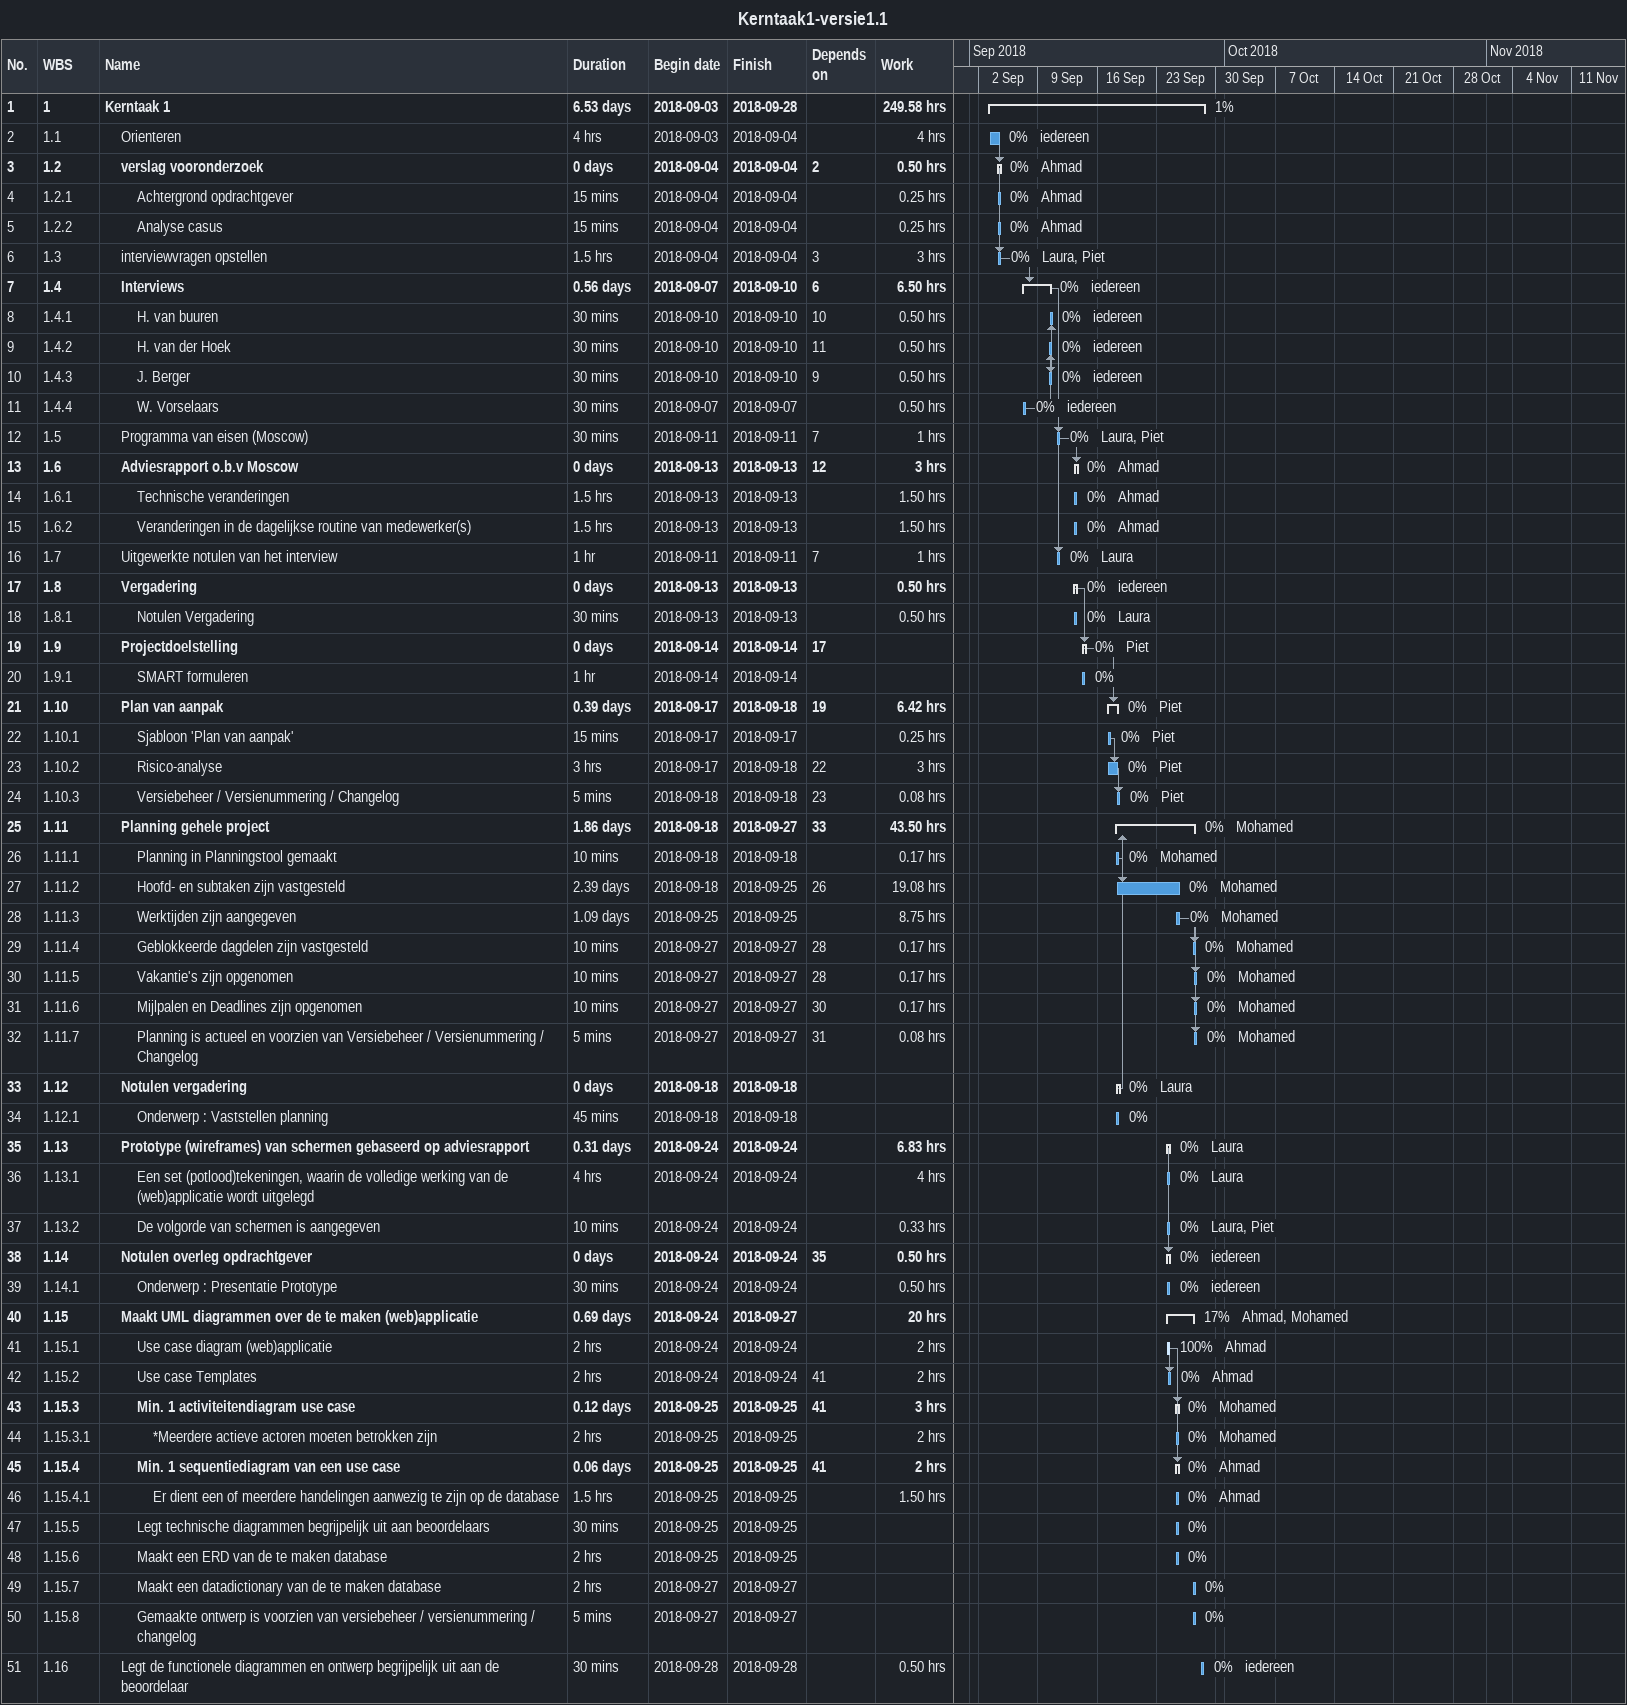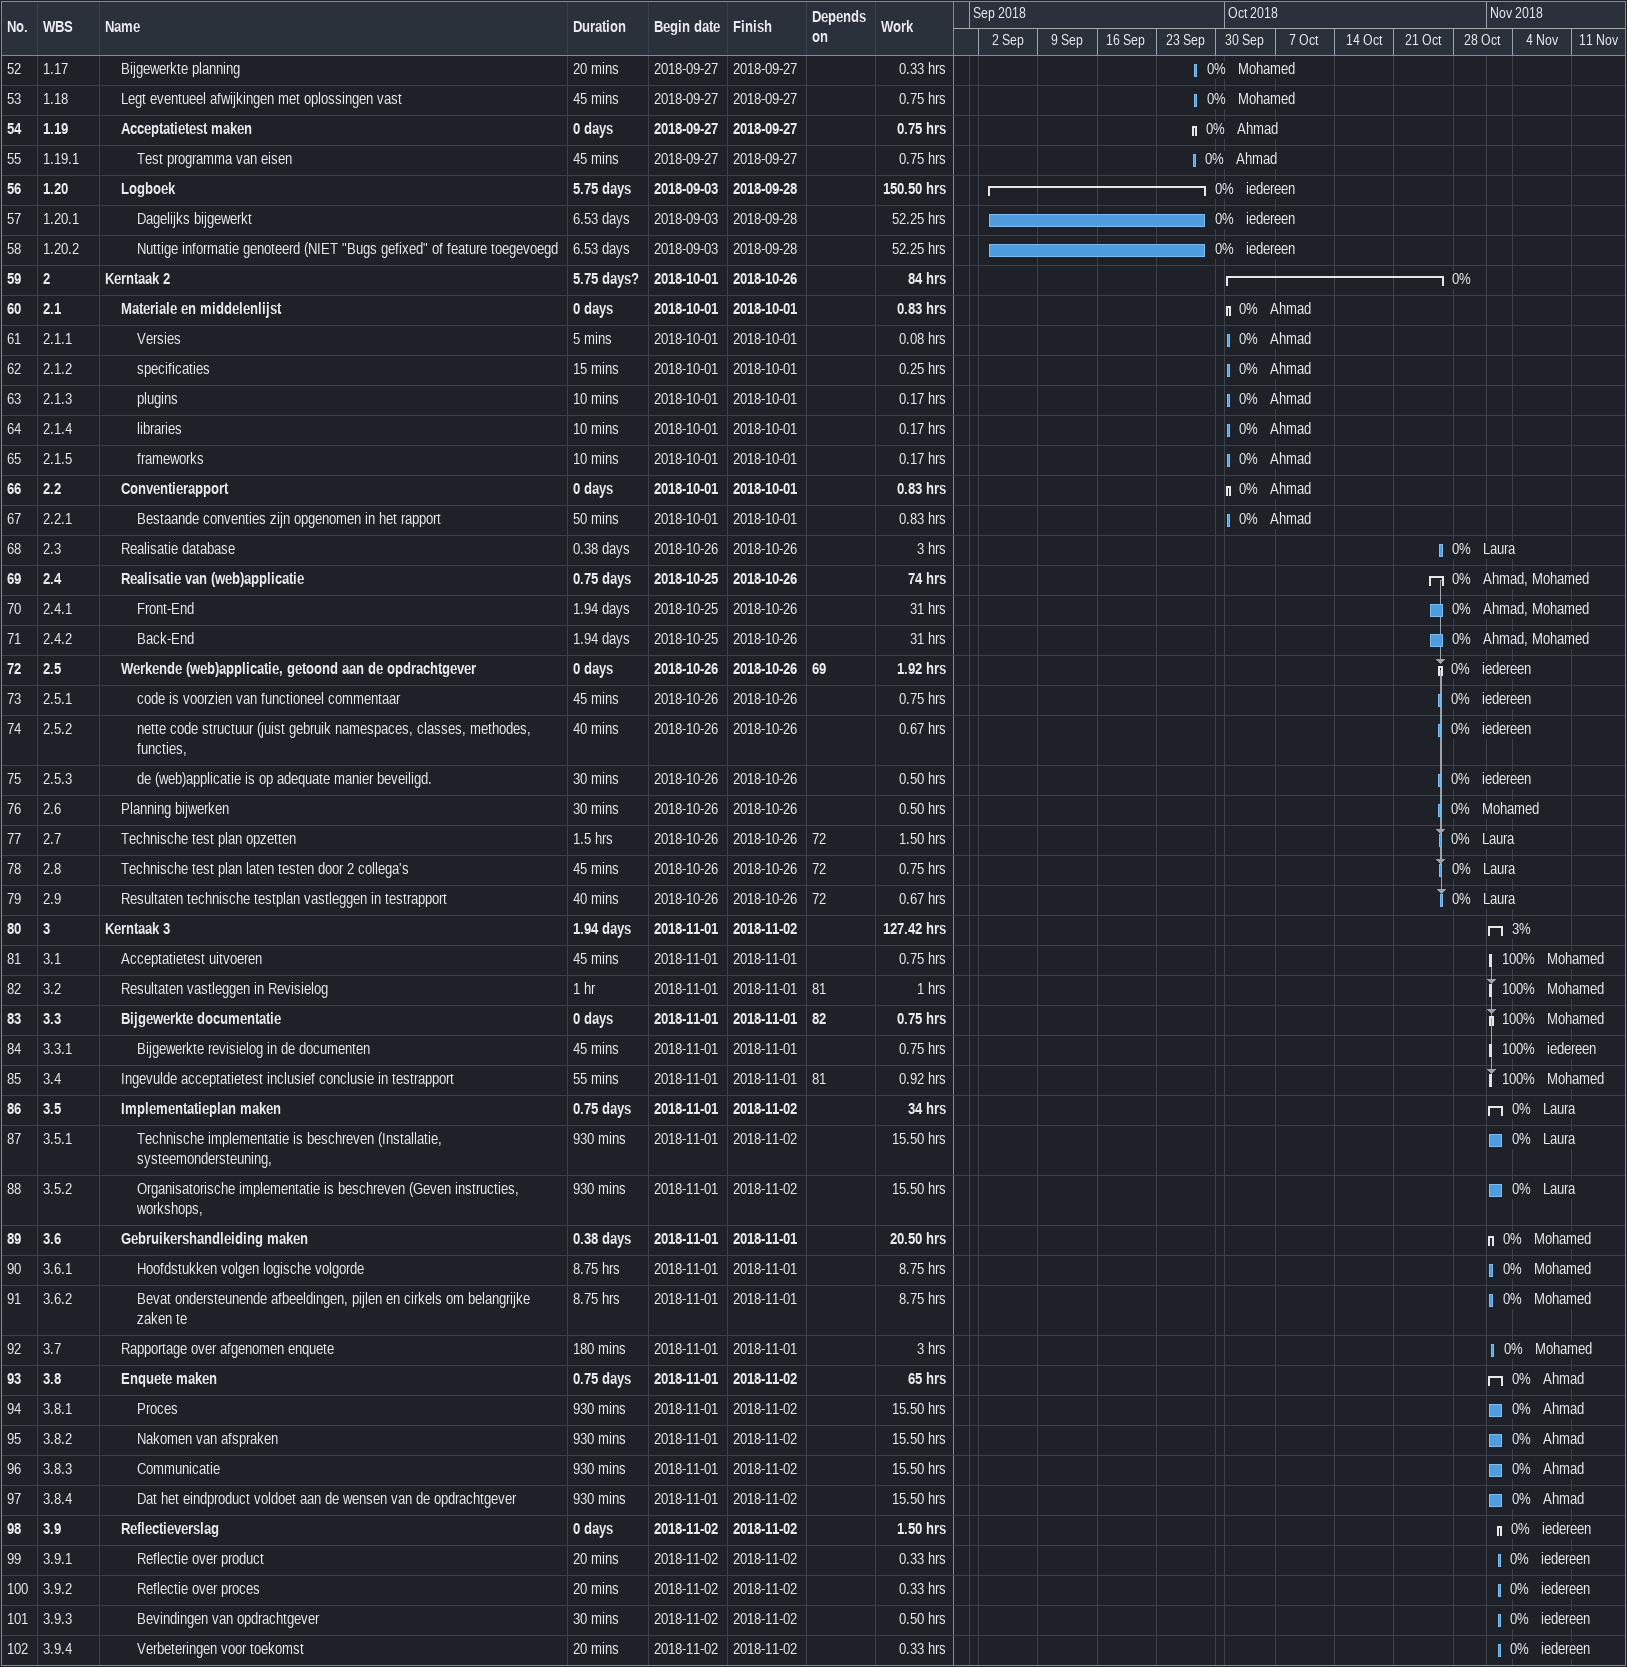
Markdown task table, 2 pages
Kerntaak1-versie1.1

| ID | WBS | Task | Duration | Start | Finish | Predecessors | Resources | % complete | Work (h) |
|---|---|---|---|---|---|---|---|---|---|
| 1 | 1 | **Kerntaak 1** | 6.53d | 2018-09-03 | 2018-09-28 |  |  | 1 | 249.58 |
| 2 | 1.1 | Orienteren | 4h | 2018-09-03 | 2018-09-04 |  | iedereen | 0 | 4 |
| 3 | 1.2 | **verslag vooronderzoek** | 0d | 2018-09-04 | 2018-09-04 | 2 | Ahmad | 0 | 0.50 |
| 4 | 1.2.1 | Achtergrond opdrachtgever | 15min | 2018-09-04 | 2018-09-04 |  | Ahmad | 0 | 0.25 |
| 5 | 1.2.2 | Analyse casus | 15min | 2018-09-04 | 2018-09-04 |  | Ahmad | 0 | 0.25 |
| 6 | 1.3 | interviewvragen opstellen | 1.5h | 2018-09-04 | 2018-09-04 | 3 | Laura, Piet | 0 | 3 |
| 7 | 1.4 | **Interviews** | 0.56d | 2018-09-07 | 2018-09-10 | 6 | iedereen | 0 | 6.50 |
| 8 | 1.4.1 | H. van buuren | 30min | 2018-09-10 | 2018-09-10 | 10 | iedereen | 0 | 0.50 |
| 9 | 1.4.2 | H. van der Hoek | 30min | 2018-09-10 | 2018-09-10 | 11 | iedereen | 0 | 0.50 |
| 10 | 1.4.3 | J. Berger | 30min | 2018-09-10 | 2018-09-10 | 9 | iedereen | 0 | 0.50 |
| 11 | 1.4.4 | W. Vorselaars | 30min | 2018-09-07 | 2018-09-07 |  | iedereen | 0 | 0.50 |
| 12 | 1.5 | Programma van eisen (Moscow) | 30min | 2018-09-11 | 2018-09-11 | 7 | Laura, Piet | 0 | 1 |
| 13 | 1.6 | **Adviesrapport o.b.v Moscow** | 0d | 2018-09-13 | 2018-09-13 | 12 | Ahmad | 0 | 3 |
| 14 | 1.6.1 | Technische veranderingen | 1.5h | 2018-09-13 | 2018-09-13 |  | Ahmad | 0 | 1.50 |
| 15 | 1.6.2 | Veranderingen in de dagelijkse routine van medewerker(s) | 1.5h | 2018-09-13 | 2018-09-13 |  | Ahmad | 0 | 1.50 |
| 16 | 1.7 | Uitgewerkte notulen van het interview | 1h | 2018-09-11 | 2018-09-11 | 7 | Laura | 0 | 1 |
| 17 | 1.8 | **Vergadering** | 0d | 2018-09-13 | 2018-09-13 |  | iedereen | 0 | 0.50 |
| 18 | 1.8.1 | Notulen Vergadering | 30min | 2018-09-13 | 2018-09-13 |  | Laura | 0 | 0.50 |
| 19 | 1.9 | **Projectdoelstelling** | 0d | 2018-09-14 | 2018-09-14 | 17 | Piet | 0 |  |
| 20 | 1.9.1 | SMART formuleren | 1h | 2018-09-14 | 2018-09-14 |  |  | 0 |  |
| 21 | 1.10 | **Plan van aanpak** | 0.39d | 2018-09-17 | 2018-09-18 | 19 | Piet | 0 | 6.42 |
| 22 | 1.10.1 | Sjabloon 'Plan van aanpak' | 15min | 2018-09-17 | 2018-09-17 |  | Piet | 0 | 0.25 |
| 23 | 1.10.2 | Risico-analyse | 3h | 2018-09-17 | 2018-09-18 | 22 | Piet | 0 | 3 |
| 24 | 1.10.3 | Versiebeheer / Versienummering / Changelog | 5min | 2018-09-18 | 2018-09-18 | 23 | Piet | 0 | 0.08 |
| 25 | 1.11 | **Planning gehele project** | 1.86d | 2018-09-18 | 2018-09-27 | 33 | Mohamed | 0 | 43.50 |
| 26 | 1.11.1 | Planning in Planningstool gemaakt | 10min | 2018-09-18 | 2018-09-18 |  | Mohamed | 0 | 0.17 |
| 27 | 1.11.2 | Hoofd- en subtaken zijn vastgesteld | 2.39d | 2018-09-18 | 2018-09-25 | 26 | Mohamed | 0 | 19.08 |
| 28 | 1.11.3 | Werktijden zijn aangegeven | 1.09d | 2018-09-25 | 2018-09-25 |  | Mohamed | 0 | 8.75 |
| 29 | 1.11.4 | Geblokkeerde dagdelen zijn vastgesteld | 10min | 2018-09-27 | 2018-09-27 | 28 | Mohamed | 0 | 0.17 |
| 30 | 1.11.5 | Vakantie's zijn opgenomen | 10min | 2018-09-27 | 2018-09-27 | 28 | Mohamed | 0 | 0.17 |
| 31 | 1.11.6 | Mijlpalen en Deadlines zijn opgenomen | 10min | 2018-09-27 | 2018-09-27 | 30 | Mohamed | 0 | 0.17 |
| 32 | 1.11.7 | Planning is actueel en voorzien van Versiebeheer / Versienummering / Changelog | 5min | 2018-09-27 | 2018-09-27 | 31 | Mohamed | 0 | 0.08 |
| 33 | 1.12 | **Notulen vergadering** | 0d | 2018-09-18 | 2018-09-18 |  | Laura | 0 |  |
| 34 | 1.12.1 | Onderwerp : Vaststellen planning | 45min | 2018-09-18 | 2018-09-18 |  |  | 0 |  |
| 35 | 1.13 | **Prototype (wireframes) van schermen gebaseerd op adviesrapport** | 0.31d | 2018-09-24 | 2018-09-24 |  | Laura | 0 | 6.83 |
| 36 | 1.13.1 | Een set (potlood)tekeningen, waarin de volledige werking van de (web)applicatie wordt uitgelegd | 4h | 2018-09-24 | 2018-09-24 |  | Laura | 0 | 4 |
| 37 | 1.13.2 | De volgorde van schermen is aangegeven | 10min | 2018-09-24 | 2018-09-24 |  | Laura, Piet | 0 | 0.33 |
| 38 | 1.14 | **Notulen overleg opdrachtgever** | 0d | 2018-09-24 | 2018-09-24 | 35 | iedereen | 0 | 0.50 |
| 39 | 1.14.1 | Onderwerp : Presentatie Prototype | 30min | 2018-09-24 | 2018-09-24 |  | iedereen | 0 | 0.50 |
| 40 | 1.15 | **Maakt UML diagrammen over de te maken (web)applicatie** | 0.69d | 2018-09-24 | 2018-09-27 |  | Ahmad, Mohamed | 17 | 20 |
| 41 | 1.15.1 | Use case diagram (web)applicatie | 2h | 2018-09-24 | 2018-09-24 |  | Ahmad | 100 | 2 |
| 42 | 1.15.2 | Use case Templates | 2h | 2018-09-24 | 2018-09-24 | 41 | Ahmad | 0 | 2 |
| 43 | 1.15.3 | **Min. 1 activiteitendiagram use case** | 0.12d | 2018-09-25 | 2018-09-25 | 41 | Mohamed | 0 | 3 |
| 44 | 1.15.3.1 | *Meerdere actieve actoren moeten betrokken zijn | 2h | 2018-09-25 | 2018-09-25 |  | Mohamed | 0 | 2 |
| 45 | 1.15.4 | **Min. 1 sequentiediagram van een use case** | 0.06d | 2018-09-25 | 2018-09-25 | 41 | Ahmad | 0 | 2 |
| 46 | 1.15.4.1 | Er dient een of meerdere handelingen aanwezig te zijn op de database | 1.5h | 2018-09-25 | 2018-09-25 |  | Ahmad | 0 | 1.50 |
| 47 | 1.15.5 | Legt technische diagrammen begrijpelijk uit aan beoordelaars | 30min | 2018-09-25 | 2018-09-25 |  |  | 0 |  |
| 48 | 1.15.6 | Maakt een ERD van de te maken database | 2h | 2018-09-25 | 2018-09-25 |  |  | 0 |  |
| 49 | 1.15.7 | Maakt een datadictionary van de te maken database | 2h | 2018-09-27 | 2018-09-27 |  |  | 0 |  |
| 50 | 1.15.8 | Gemaakte ontwerp is voorzien van versiebeheer / versienummering / changelog | 5min | 2018-09-27 | 2018-09-27 |  |  | 0 |  |
| 51 | 1.16 | Legt de functionele diagrammen en ontwerp begrijpelijk uit aan de beoordelaar | 30min | 2018-09-28 | 2018-09-28 |  | iedereen | 0 | 0.50 |
| 52 | 1.17 | Bijgewerkte planning | 20min | 2018-09-27 | 2018-09-27 |  | Mohamed | 0 | 0.33 |
| 53 | 1.18 | Legt eventueel afwijkingen met oplossingen vast | 45min | 2018-09-27 | 2018-09-27 |  | Mohamed | 0 | 0.75 |
| 54 | 1.19 | **Acceptatietest maken** | 0d | 2018-09-27 | 2018-09-27 |  | Ahmad | 0 | 0.75 |
| 55 | 1.19.1 | Test programma van eisen | 45min | 2018-09-27 | 2018-09-27 |  | Ahmad | 0 | 0.75 |
| 56 | 1.20 | **Logboek** | 5.75d | 2018-09-03 | 2018-09-28 |  | iedereen | 0 | 150.50 |
| 57 | 1.20.1 | Dagelijks bijgewerkt | 6.53d | 2018-09-03 | 2018-09-28 |  | iedereen | 0 | 52.25 |
| 58 | 1.20.2 | Nuttige informatie genoteerd (NIET "Bugs gefixed" of feature toegevoegd | 6.53d | 2018-09-03 | 2018-09-28 |  | iedereen | 0 | 52.25 |
| 59 | 2 | **Kerntaak 2** | 5.75d? | 2018-10-01 | 2018-10-26 |  |  | 0 | 84 |
| 60 | 2.1 | **Materiale en middelenlijst** | 0d | 2018-10-01 | 2018-10-01 |  | Ahmad | 0 | 0.83 |
| 61 | 2.1.1 | Versies | 5min | 2018-10-01 | 2018-10-01 |  | Ahmad | 0 | 0.08 |
| 62 | 2.1.2 | specificaties | 15min | 2018-10-01 | 2018-10-01 |  | Ahmad | 0 | 0.25 |
| 63 | 2.1.3 | plugins | 10min | 2018-10-01 | 2018-10-01 |  | Ahmad | 0 | 0.17 |
| 64 | 2.1.4 | libraries | 10min | 2018-10-01 | 2018-10-01 |  | Ahmad | 0 | 0.17 |
| 65 | 2.1.5 | frameworks | 10min | 2018-10-01 | 2018-10-01 |  | Ahmad | 0 | 0.17 |
| 66 | 2.2 | **Conventierapport** | 0d | 2018-10-01 | 2018-10-01 |  | Ahmad | 0 | 0.83 |
| 67 | 2.2.1 | Bestaande conventies zijn opgenomen in het rapport | 50min | 2018-10-01 | 2018-10-01 |  | Ahmad | 0 | 0.83 |
| 68 | 2.3 | Realisatie database | 0.38d | 2018-10-26 | 2018-10-26 |  | Laura | 0 | 3 |
| 69 | 2.4 | **Realisatie van (web)applicatie** | 0.75d | 2018-10-25 | 2018-10-26 |  | Ahmad, Mohamed | 0 | 74 |
| 70 | 2.4.1 | Front-End | 1.94d | 2018-10-25 | 2018-10-26 |  | Ahmad, Mohamed | 0 | 31 |
| 71 | 2.4.2 | Back-End | 1.94d | 2018-10-25 | 2018-10-26 |  | Ahmad, Mohamed | 0 | 31 |
| 72 | 2.5 | **Werkende (web)applicatie, getoond aan de opdrachtgever** | 0d | 2018-10-26 | 2018-10-26 | 69 | iedereen | 0 | 1.92 |
| 73 | 2.5.1 | code is voorzien van functioneel commentaar | 45min | 2018-10-26 | 2018-10-26 |  | iedereen | 0 | 0.75 |
| 74 | 2.5.2 | nette code structuur (juist gebruik namespaces, classes, methodes, functies, | 40min | 2018-10-26 | 2018-10-26 |  | iedereen | 0 | 0.67 |
| 75 | 2.5.3 | de (web)applicatie is op adequate manier beveiligd. | 30min | 2018-10-26 | 2018-10-26 |  | iedereen | 0 | 0.50 |
| 76 | 2.6 | Planning bijwerken | 30min | 2018-10-26 | 2018-10-26 |  | Mohamed | 0 | 0.50 |
| 77 | 2.7 | Technische test plan opzetten | 1.5h | 2018-10-26 | 2018-10-26 | 72 | Laura | 0 | 1.50 |
| 78 | 2.8 | Technische test plan laten testen door 2 collega's | 45min | 2018-10-26 | 2018-10-26 | 72 | Laura | 0 | 0.75 |
| 79 | 2.9 | Resultaten technische testplan vastleggen in testrapport | 40min | 2018-10-26 | 2018-10-26 | 72 | Laura | 0 | 0.67 |
| 80 | 3 | **Kerntaak 3** | 1.94d | 2018-11-01 | 2018-11-02 |  |  | 3 | 127.42 |
| 81 | 3.1 | Acceptatietest uitvoeren | 45min | 2018-11-01 | 2018-11-01 |  | Mohamed | 100 | 0.75 |
| 82 | 3.2 | Resultaten vastleggen in Revisielog | 1h | 2018-11-01 | 2018-11-01 | 81 | Mohamed | 100 | 1 |
| 83 | 3.3 | **Bijgewerkte documentatie** | 0d | 2018-11-01 | 2018-11-01 | 82 | Mohamed | 100 | 0.75 |
| 84 | 3.3.1 | Bijgewerkte revisielog in de documenten | 45min | 2018-11-01 | 2018-11-01 |  | iedereen | 100 | 0.75 |
| 85 | 3.4 | Ingevulde acceptatietest inclusief conclusie in testrapport | 55min | 2018-11-01 | 2018-11-01 | 81 | Mohamed | 100 | 0.92 |
| 86 | 3.5 | **Implementatieplan maken** | 0.75d | 2018-11-01 | 2018-11-02 |  | Laura | 0 | 34 |
| 87 | 3.5.1 | Technische implementatie is beschreven (Installatie, systeemondersteuning, | 930min | 2018-11-01 | 2018-11-02 |  | Laura | 0 | 15.50 |
| 88 | 3.5.2 | Organisatorische implementatie is beschreven (Geven instructies, workshops, | 930min | 2018-11-01 | 2018-11-02 |  | Laura | 0 | 15.50 |
| 89 | 3.6 | **Gebruikershandleiding maken** | 0.38d | 2018-11-01 | 2018-11-01 |  | Mohamed | 0 | 20.50 |
| 90 | 3.6.1 | Hoofdstukken volgen logische volgorde | 8.75h | 2018-11-01 | 2018-11-01 |  | Mohamed | 0 | 8.75 |
| 91 | 3.6.2 | Bevat ondersteunende afbeeldingen, pijlen en cirkels om belangrijke zaken te | 8.75h | 2018-11-01 | 2018-11-01 |  | Mohamed | 0 | 8.75 |
| 92 | 3.7 | Rapportage over afgenomen enquete | 180min | 2018-11-01 | 2018-11-01 |  | Mohamed | 0 | 3 |
| 93 | 3.8 | **Enquete maken** | 0.75d | 2018-11-01 | 2018-11-02 |  | Ahmad | 0 | 65 |
| 94 | 3.8.1 | Proces | 930min | 2018-11-01 | 2018-11-02 |  | Ahmad | 0 | 15.50 |
| 95 | 3.8.2 | Nakomen van afspraken | 930min | 2018-11-01 | 2018-11-02 |  | Ahmad | 0 | 15.50 |
| 96 | 3.8.3 | Communicatie | 930min | 2018-11-01 | 2018-11-02 |  | Ahmad | 0 | 15.50 |
| 97 | 3.8.4 | Dat het eindproduct voldoet aan de wensen van de opdrachtgever | 930min | 2018-11-01 | 2018-11-02 |  | Ahmad | 0 | 15.50 |
| 98 | 3.9 | **Reflectieverslag** | 0d | 2018-11-02 | 2018-11-02 |  | iedereen | 0 | 1.50 |
| 99 | 3.9.1 | Reflectie over product | 20min | 2018-11-02 | 2018-11-02 |  | iedereen | 0 | 0.33 |
| 100 | 3.9.2 | Reflectie over proces | 20min | 2018-11-02 | 2018-11-02 |  | iedereen | 0 | 0.33 |
| 101 | 3.9.3 | Bevindingen van opdrachtgever | 30min | 2018-11-02 | 2018-11-02 |  | iedereen | 0 | 0.50 |
| 102 | 3.9.4 | Verbeteringen voor toekomst | 20min | 2018-11-02 | 2018-11-02 |  | iedereen | 0 | 0.33 |
